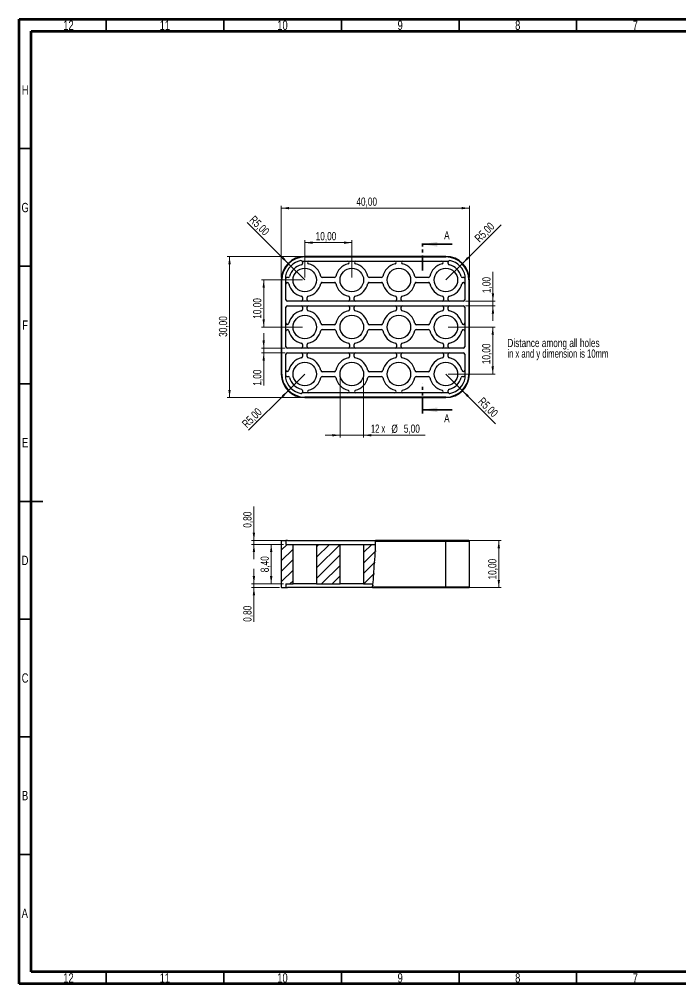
# Model space of a CAD drawing. Header units: millimetres. Extents: x 15 to 589, y 5 to 415.
# Drawn here: x 15 to 296.3, y 5 to 415 of the extents above; entities that cross this region are included whole.
import ezdxf

# ---------------------------------------------------------------- set-up
doc = ezdxf.new("R2010")
doc.units = ezdxf.units.MM
doc.linetypes.add('PHANTOM', pattern=[12.7, 6.35, -1.27, 1.27, -1.27, 1.27, -1.27])
doc.styles.add('SLDTEXTSTYLE0', font='TXT', dxfattribs={"width": 0.75})
doc.styles.add('SLDTEXTSTYLE1', font='TXT', dxfattribs={"width": 0.696429})
doc.styles.add('SLDTEXTSTYLE4', font='TXT', dxfattribs={"width": 0.6875})
doc.dimstyles.new('SLDDIMSTYLE0', dxfattribs={"dimtxt": 3.5, "dimasz": 3.302, "dimexe": 0, "dimexo": 0.0625, "dimgap": 0.875, "dimtad": 1, "dimlfac": 0.5, "dimrnd": 1e-09, "dimzin": 12, "dimdsep": 46, "dimtxsty": 'SLDTEXTSTYLE0', "dimsah": 1, "dimcen": 0.09, "dimadec": 0, "dimazin": 3, "dimtfac": 1, "dimtofl": 0, "dimtmove": 0, "dimatfit": 3, "dimfxl": 0, "dimfrac": 2, "dimtolj": 1, "dimtzin": 12, "dimarcsym": 0})
doc.dimstyles.new('SLDDIMSTYLE1', dxfattribs={"dimtxt": 3.5, "dimasz": 3.302, "dimexe": 0, "dimexo": 0.0625, "dimgap": 0.875, "dimtad": 1, "dimlfac": 0.5, "dimrnd": 1e-09, "dimzin": 12, "dimdsep": 46, "dimtxsty": 'SLDTEXTSTYLE0', "dimsah": 1, "dimcen": 0, "dimadec": 0, "dimazin": 3, "dimtfac": 1, "dimtofl": 0, "dimtmove": 0, "dimatfit": 3, "dimfxl": 0, "dimfrac": 2, "dimtolj": 1, "dimtzin": 12, "dimarcsym": 0})
doc.dimstyles.new('SLDDIMSTYLE2', dxfattribs={"dimtxt": 3.5, "dimasz": 3.302, "dimexe": 0, "dimexo": 0.0625, "dimgap": 0.875, "dimtad": 1, "dimlfac": 0.5, "dimrnd": 1e-09, "dimzin": 12, "dimdsep": 46, "dimtxsty": 'SLDTEXTSTYLE0', "dimsah": 1, "dimcen": 0.09, "dimadec": 0, "dimazin": 3, "dimtfac": 1, "dimtmove": 0, "dimatfit": 0, "dimfxl": 0, "dimfrac": 2, "dimtolj": 1, "dimtzin": 12, "dimarcsym": 0})
doc.dimstyles.new('SLDDIMSTYLE3', dxfattribs={"dimtxt": 3.5, "dimasz": 3.302, "dimexe": 0, "dimexo": 0.0625, "dimgap": 0.875, "dimtad": 1, "dimlfac": 0.5, "dimrnd": 1e-09, "dimdsep": 46, "dimtxsty": 'SLDTEXTSTYLE0', "dimsah": 1, "dimcen": 0.09, "dimadec": 0, "dimazin": 2, "dimtfac": 1, "dimtmove": 0, "dimatfit": 0, "dimfxl": 0, "dimfrac": 2, "dimtolj": 1, "dimtzin": 12, "dimarcsym": 0})

# ---------------------------------------------------------------- blocks, each defined once
blk = doc.blocks.new('SW_NOTE_0')
at = {"color": 0, "linetype": 'Continuous', "lineweight": 0, "char_height": 3.5, "attachment_point": 1}
for s, insert, style in [('Distance among all holes', (0, 4.51), 'SLDTEXTSTYLE0'), ('in x and y dimension is 10mm', (0, -0.01), 'SLDTEXTSTYLE1')]:
    blk.add_mtext(s, dxfattribs=dict(at, insert=insert, style=style))
blk = doc.blocks.new('_D')
at = {"color": 7, "linetype": 'Continuous', "lineweight": 0}
for p, q in [((126.4, 305.17), (126.4, 335.71)), ((126.4, 334.71), (206.4, 334.71)), ((206.4, 305.17), (206.4, 335.71))]:
    blk.add_line(p, q, dxfattribs=at)
at = {"color": 7, "linetype": 'Continuous', "lineweight": 18}
for points in [[(126.4, 334.71), (129.71, 334.2), (129.71, 335.21)], [(206.4, 334.71), (203.1, 335.21), (203.1, 334.2)]]:
    blk.add_solid(points, dxfattribs=at)
at = {"color": 7, "linetype": 'Continuous', "lineweight": 18, "insert": (158.34, 339.22), "char_height": 3.5, "attachment_point": 1, "style": 'SLDTEXTSTYLE0'}
blk.add_mtext('40,00', dxfattribs=at)
blk = doc.blocks.new('_D_1')
at = {"color": 7, "linetype": 'Continuous', "lineweight": 0}
for p, q in [((135.4, 314.17), (103.4, 314.17)), ((104.4, 314.17), (104.4, 254.17)), ((135.4, 254.17), (103.4, 254.17))]:
    blk.add_line(p, q, dxfattribs=at)
at = {"color": 7, "linetype": 'Continuous', "lineweight": 18}
for points in [[(104.4, 314.17), (103.9, 310.87), (104.91, 310.87)], [(104.4, 254.17), (104.91, 257.47), (103.9, 257.47)]]:
    blk.add_solid(points, dxfattribs=at)
at = {"color": 7, "linetype": 'Continuous', "lineweight": 18, "insert": (99.89, 280), "char_height": 3.5, "attachment_point": 1, "rotation": 90, "style": 'SLDTEXTSTYLE0'}
blk.add_mtext('30,00', dxfattribs=at)
blk = doc.blocks.new('_D_2')
at = {"color": 7, "linetype": 'Continuous', "lineweight": 0}
for q in [(219.85, 327.61), (196.4, 304.17)]:
    blk.add_line((203.48, 311.24), q, dxfattribs=at)
at = {"color": 7, "linetype": 'Continuous', "lineweight": 18}
blk.add_solid([(203.48, 311.24), (206.17, 313.21), (205.45, 313.93)], dxfattribs=at)
at = {"color": 7, "linetype": 'Continuous', "lineweight": 18, "insert": (208.27, 322.39), "char_height": 3.5, "attachment_point": 1, "rotation": 45, "style": 'SLDTEXTSTYLE0'}
blk.add_mtext('R5,00', dxfattribs=at)
blk = doc.blocks.new('_D_3')
at = {"color": 7, "linetype": 'Continuous', "lineweight": 0}
for q in [(196.4, 264.17), (217.52, 243.05)]:
    blk.add_line((203.48, 257.1), q, dxfattribs=at)
at = {"color": 7, "linetype": 'Continuous', "lineweight": 18}
blk.add_solid([(203.48, 257.1), (205.45, 254.4), (206.17, 255.12)], dxfattribs=at)
at = {"color": 7, "linetype": 'Continuous', "lineweight": 18, "insert": (212.3, 254.63), "char_height": 3.5, "attachment_point": 1, "rotation": 315, "style": 'SLDTEXTSTYLE0'}
blk.add_mtext('R5,00', dxfattribs=at)
blk = doc.blocks.new('_D_4')
at = {"color": 7, "linetype": 'Continuous', "lineweight": 0}
for q in [(136.4, 264.17), (112.54, 240.31)]:
    blk.add_line((129.33, 257.1), q, dxfattribs=at)
at = {"color": 7, "linetype": 'Continuous', "lineweight": 18}
blk.add_solid([(129.33, 257.1), (126.64, 255.12), (127.36, 254.4)], dxfattribs=at)
at = {"color": 7, "linetype": 'Continuous', "lineweight": 18, "insert": (109.36, 243.49), "char_height": 3.5, "attachment_point": 1, "rotation": 45, "style": 'SLDTEXTSTYLE0'}
blk.add_mtext('R5,00', dxfattribs=at)
blk = doc.blocks.new('_D_5')
at = {"color": 7, "linetype": 'Continuous', "lineweight": 0}
for q in [(111.89, 328.68), (136.4, 304.17)]:
    blk.add_line((129.33, 311.24), q, dxfattribs=at)
at = {"color": 7, "linetype": 'Continuous', "lineweight": 18}
blk.add_solid([(129.33, 311.24), (127.36, 313.93), (126.64, 313.21)], dxfattribs=at)
at = {"color": 7, "linetype": 'Continuous', "lineweight": 18, "insert": (115.07, 331.87), "char_height": 3.5, "attachment_point": 1, "rotation": 315, "style": 'SLDTEXTSTYLE0'}
blk.add_mtext('R5,00', dxfattribs=at)
blk = doc.blocks.new('_D_6')
at = {"color": 7, "linetype": 'Continuous', "lineweight": 0}
for p, q in [((136.4, 305.17), (136.4, 321.04)), ((136.4, 320.04), (156.4, 320.04)), ((156.4, 305.17), (156.4, 321.04))]:
    blk.add_line(p, q, dxfattribs=at)
at = {"color": 7, "linetype": 'Continuous', "lineweight": 18}
for points in [[(136.4, 320.04), (139.71, 319.53), (139.71, 320.55)], [(156.4, 320.04), (153.1, 320.55), (153.1, 319.53)]]:
    blk.add_solid(points, dxfattribs=at)
at = {"color": 7, "linetype": 'Continuous', "lineweight": 18, "insert": (141.03, 324.55), "char_height": 3.5, "attachment_point": 1, "style": 'SLDTEXTSTYLE0'}
blk.add_mtext('10,00', dxfattribs=at)
blk = doc.blocks.new('_D_7')
at = {"color": 7, "linetype": 'Continuous', "lineweight": 0}
for p, q in [((135.4, 304.17), (117.93, 304.17)), ((118.93, 304.17), (118.93, 284.17)), ((135.4, 284.17), (117.93, 284.17))]:
    blk.add_line(p, q, dxfattribs=at)
at = {"color": 7, "linetype": 'Continuous', "lineweight": 18}
for points in [[(118.93, 304.17), (118.43, 300.87), (119.44, 300.87)], [(118.93, 284.17), (119.44, 287.47), (118.43, 287.47)]]:
    blk.add_solid(points, dxfattribs=at)
at = {"color": 7, "linetype": 'Continuous', "lineweight": 18, "insert": (114.42, 287.68), "char_height": 3.5, "attachment_point": 1, "rotation": 90, "style": 'SLDTEXTSTYLE0'}
blk.add_mtext('10,00', dxfattribs=at)
blk = doc.blocks.new('_D_8')
at = {"color": 7, "linetype": 'Continuous', "lineweight": 0}
for p, q in [((197.4, 284.17), (217.33, 284.17)), ((216.33, 284.17), (216.33, 264.17)), ((197.4, 264.17), (217.33, 264.17))]:
    blk.add_line(p, q, dxfattribs=at)
at = {"color": 7, "linetype": 'Continuous', "lineweight": 18}
for points in [[(216.33, 284.17), (215.82, 280.87), (216.84, 280.87)], [(216.33, 264.17), (216.84, 267.47), (215.82, 267.47)]]:
    blk.add_solid(points, dxfattribs=at)
at = {"color": 7, "linetype": 'Continuous', "lineweight": 18, "insert": (211.82, 268.37), "char_height": 3.5, "attachment_point": 1, "rotation": 90, "style": 'SLDTEXTSTYLE0'}
blk.add_mtext('10,00', dxfattribs=at)
blk = doc.blocks.new('_D_9')
at = {"color": 7, "linetype": 'Continuous', "lineweight": 0}
for p, q in [((216.4, 295.17), (216.4, 307.66)), ((204.8, 295.17), (217.4, 295.17)), ((204.8, 293.17), (217.4, 293.17)), ((216.4, 295.17), (216.4, 293.17)), ((216.4, 293.17), (216.4, 286.82))]:
    blk.add_line(p, q, dxfattribs=at)
at = {"color": 7, "linetype": 'Continuous', "lineweight": 18}
for points in [[(216.4, 295.17), (216.91, 298.47), (215.9, 298.47)], [(216.4, 293.17), (215.9, 289.87), (216.91, 289.87)]]:
    blk.add_solid(points, dxfattribs=at)
at = {"color": 7, "linetype": 'Continuous', "lineweight": 18, "insert": (211.89, 298.61), "char_height": 3.5, "attachment_point": 1, "rotation": 90, "style": 'SLDTEXTSTYLE0'}
blk.add_mtext('1,00', dxfattribs=at)
blk = doc.blocks.new('_D_10')
at = {"color": 7, "linetype": 'Continuous', "lineweight": 0}
for p, q in [((151.4, 263.17), (151.4, 237.17)), ((161.4, 263.17), (161.4, 237.17)), ((151.4, 238.17), (145.05, 238.17)), ((151.4, 238.17), (161.4, 238.17)), ((161.4, 238.17), (187.57, 238.17))]:
    blk.add_line(p, q, dxfattribs=at)
at = {"color": 7, "linetype": 'Continuous', "lineweight": 18}
for points in [[(151.4, 238.17), (148.1, 238.68), (148.1, 237.66)], [(161.4, 238.17), (164.71, 237.66), (164.71, 238.68)]]:
    blk.add_solid(points, dxfattribs=at)
at = {"color": 7, "linetype": 'Continuous', "lineweight": 18, "char_height": 3.5, "attachment_point": 1}
for s, insert, style in [('12 x', (164.53, 242.73), 'SLDTEXTSTYLE4'), ('%%c', (173.24, 242.68), 'SLDTEXTSTYLE0'), ('5,00', (178.52, 242.73), 'SLDTEXTSTYLE0')]:
    blk.add_mtext(s, dxfattribs=dict(at, insert=insert, style=style))
blk = doc.blocks.new('_D_11')
at = {"color": 7, "linetype": 'Continuous', "lineweight": 0}
for p, q in [((118.93, 275.17), (118.93, 281.52)), ((128, 275.17), (117.93, 275.17)), ((118.93, 275.17), (118.93, 273.17)), ((128, 273.17), (117.93, 273.17)), ((118.93, 273.17), (118.93, 259.25))]:
    blk.add_line(p, q, dxfattribs=at)
at = {"color": 7, "linetype": 'Continuous', "lineweight": 18}
for points in [[(118.93, 275.17), (119.44, 278.47), (118.43, 278.47)], [(118.93, 273.17), (118.43, 269.87), (119.44, 269.87)]]:
    blk.add_solid(points, dxfattribs=at)
at = {"color": 7, "linetype": 'Continuous', "lineweight": 18, "insert": (114.42, 259.25), "char_height": 3.5, "attachment_point": 1, "rotation": 90, "style": 'SLDTEXTSTYLE0'}
blk.add_mtext('1,00', dxfattribs=at)
blk = doc.blocks.new('_D_12')
at = {"color": 7, "linetype": 'Continuous', "lineweight": 0}
for p, q in [((197.4, 193.39), (219.9, 193.39)), ((218.9, 193.39), (218.9, 173.39)), ((197.4, 173.39), (219.9, 173.39))]:
    blk.add_line(p, q, dxfattribs=at)
at = {"color": 7, "linetype": 'Continuous', "lineweight": 18}
for points in [[(218.9, 193.39), (218.39, 190.09), (219.41, 190.09)], [(218.9, 173.39), (219.41, 176.69), (218.39, 176.69)]]:
    blk.add_solid(points, dxfattribs=at)
at = {"color": 7, "linetype": 'Continuous', "lineweight": 18, "insert": (214.39, 176.85), "char_height": 3.5, "attachment_point": 1, "rotation": 90, "style": 'SLDTEXTSTYLE0'}
blk.add_mtext('10,00', dxfattribs=at)
blk = doc.blocks.new('_D_13')
at = {"color": 7, "linetype": 'Continuous', "lineweight": 0}
for p, q in [((127.4, 191.79), (121.12, 191.79)), ((122.12, 191.79), (122.12, 174.99)), ((127.4, 174.99), (121.12, 174.99))]:
    blk.add_line(p, q, dxfattribs=at)
at = {"color": 7, "linetype": 'Continuous', "lineweight": 18}
for points in [[(122.12, 191.79), (121.61, 188.49), (122.63, 188.49)], [(122.12, 174.99), (122.63, 178.29), (121.61, 178.29)]]:
    blk.add_solid(points, dxfattribs=at)
at = {"color": 7, "linetype": 'Continuous', "lineweight": 18, "insert": (117.61, 179.91), "char_height": 3.5, "attachment_point": 1, "rotation": 90, "style": 'SLDTEXTSTYLE0'}
blk.add_mtext('8,40', dxfattribs=at)
blk = doc.blocks.new('_D_14')
at = {"color": 7, "linetype": 'Continuous', "lineweight": 0}
for p, q in [((114.76, 193.39), (114.76, 207.92)), ((127.4, 193.39), (113.76, 193.39)), ((114.76, 193.39), (114.76, 191.79)), ((127.4, 191.79), (113.76, 191.79)), ((114.76, 191.79), (114.76, 185.44))]:
    blk.add_line(p, q, dxfattribs=at)
at = {"color": 7, "linetype": 'Continuous', "lineweight": 18}
for points in [[(114.76, 193.39), (115.27, 196.69), (114.26, 196.69)], [(114.76, 191.79), (114.26, 188.49), (115.27, 188.49)]]:
    blk.add_solid(points, dxfattribs=at)
at = {"color": 7, "linetype": 'Continuous', "lineweight": 18, "insert": (110.25, 198.86), "char_height": 3.5, "attachment_point": 1, "rotation": 90, "style": 'SLDTEXTSTYLE0'}
blk.add_mtext('0,80', dxfattribs=at)
blk = doc.blocks.new('_D_15')
at = {"color": 7, "linetype": 'Continuous', "lineweight": 0}
for p, q in [((114.76, 174.99), (114.76, 181.34)), ((127.4, 174.99), (113.76, 174.99)), ((125.6, 173.39), (113.76, 173.39)), ((114.76, 174.99), (114.76, 173.39)), ((114.76, 173.39), (114.76, 158.86))]:
    blk.add_line(p, q, dxfattribs=at)
at = {"color": 7, "linetype": 'Continuous', "lineweight": 18}
for points in [[(114.76, 174.99), (115.27, 178.29), (114.26, 178.29)], [(114.76, 173.39), (114.26, 170.09), (115.27, 170.09)]]:
    blk.add_solid(points, dxfattribs=at)
at = {"color": 7, "linetype": 'Continuous', "lineweight": 18, "insert": (110.25, 158.86), "char_height": 3.5, "attachment_point": 1, "rotation": 90, "style": 'SLDTEXTSTYLE0'}
blk.add_mtext('0,80', dxfattribs=at)

msp = doc.modelspace()

# ---------------------------------------------------------------- hatches: boundary and pattern name
at = {"linetype": 'Continuous', "lineweight": 18}
h = msp.add_hatch(dxfattribs=at)
h.set_pattern_fill('ANSI31', style=0)
edge = h.paths.add_edge_path(flags=0)
edge.add_arc((126.604, 173.59), 0.2, 180, 270)
edge.add_line((126.604, 173.39), (128.404, 173.39))
edge.add_line((128.404, 173.39), (128.404, 174.99))
edge.add_line((128.404, 174.99), (131.404, 174.99))
edge.add_line((131.404, 174.99), (131.404, 191.79))
edge.add_line((131.404, 191.79), (128.404, 191.79))
edge.add_line((128.404, 191.79), (128.404, 193.39))
edge.add_line((128.404, 193.39), (126.604, 193.39))
edge.add_arc((126.604, 193.19), 0.2, 90, 180)
edge.add_line((126.404, 193.19), (126.404, 173.59))
h = msp.add_hatch(dxfattribs=at)
h.set_pattern_fill('ANSI31', style=0)
edge = h.paths.add_edge_path(flags=0)
edge.add_spline(control_points=[(166.527, 193.19), (166.526, 193.213), (166.526, 193.235), (166.525, 193.256), (166.525, 193.277), (166.524, 193.298), (166.524, 193.315), (166.524, 193.333), (166.523, 193.348), (166.523, 193.36), (166.523, 193.372), (166.523, 193.38), (166.522, 193.385), (166.522, 193.388), (166.522, 193.39), (166.522, 193.39)], knot_values=[0, 0, 0, 0, 0.0000336, 0.0000336, 0.0000336, 0.0000672, 0.0000672, 0.0000672, 0.0001008, 0.0001008, 0.0001008, 0.0001344, 0.0001344, 0.0001344, 0.0001562, 0.0001562, 0.0001562, 0.0001562], weights=[1, 1, 1, 1, 1, 1, 1, 1, 1, 1, 1, 1, 1, 1, 1, 1], degree=3, periodic=0)
edge.add_line((166.522, 193.39), (166.522, 193.39))
edge.add_spline(control_points=[(166.522, 193.39), (166.589, 190.696), (166.349, 187.593), (166.105, 184.39)], knot_values=[0.2064139, 0.2064139, 0.2064139, 0.2064139, 0.2546701, 0.2546701, 0.2546701, 0.2546701], weights=[1, 1, 1, 1], degree=3, periodic=0)
edge.add_line((166.105, 184.39), (166.105, 184.39))
edge.add_spline(control_points=[(166.105, 184.39), (166.302, 186.976), (166.496, 189.497), (166.529, 191.79)], knot_values=[0.7453299, 0.7453299, 0.7453299, 0.7453299, 0.7842913, 0.7842913, 0.7842913, 0.7842913], weights=[1, 1, 1, 1], degree=3, periodic=0)
edge.add_line((166.529, 191.79), (166.529, 191.79))
edge.add_spline(control_points=[(166.529, 191.79), (166.489, 188.947), (165.972, 183.246), (165.634, 177.416), (165.409, 174.99)], knot_values=[0.2157087, 0.2157087, 0.2157087, 0.2157087, 0.2640158, 0.3019508, 0.3019508, 0.3019508, 0.3019508], weights=[1, 1, 1, 1, 1], degree=3, periodic=0)
edge.add_spline(control_points=[(165.409, 174.99), (165.631, 177.375), (165.778, 179.893), (165.957, 182.39)], knot_values=[0.6980492, 0.6980492, 0.6980492, 0.6980492, 0.7353374, 0.7353374, 0.7353374, 0.7353374], weights=[1, 1, 1, 1], degree=3, periodic=0)
edge.add_spline(control_points=[(165.957, 182.39), (165.737, 179.327), (165.566, 176.231), (165.246, 173.39)], knot_values=[0.2646626, 0.2646626, 0.2646626, 0.2646626, 0.3104084, 0.3104084, 0.3104084, 0.3104084], weights=[1, 1, 1, 1], degree=3, periodic=0)
edge.add_line((165.246, 173.39), (165.246, 173.39))
edge.add_spline(control_points=[(165.246, 173.39), (165.246, 173.39), (165.246, 173.394), (165.247, 173.401), (165.248, 173.409), (165.249, 173.42), (165.251, 173.433), (165.252, 173.447), (165.254, 173.464), (165.256, 173.483), (165.258, 173.502), (165.261, 173.523), (165.263, 173.545), (165.265, 173.56), (165.266, 173.575), (165.268, 173.59)], knot_values=[0, 0, 0, 0, 0.0000334, 0.0000334, 0.0000334, 0.0000668, 0.0000668, 0.0000668, 0.0001003, 0.0001003, 0.0001003, 0.0001341, 0.0001341, 0.0001341, 0.0001567, 0.0001567, 0.0001567, 0.0001567], weights=[1, 1, 1, 1, 1, 1, 1, 1, 1, 1, 1, 1, 1, 1, 1, 1], degree=3, periodic=0)
edge.add_spline(control_points=[(165.268, 173.59), (165.578, 176.416), (165.958, 183.307), (166.587, 190.017), (166.527, 193.19)], knot_values=[0.6906629, 0.6906629, 0.6906629, 0.6906629, 0.7359842, 0.7923964, 0.7923964, 0.7923964, 0.7923964], weights=[1, 1, 1, 1, 1], degree=3, periodic=0)
h = msp.add_hatch(dxfattribs=at)
h.set_pattern_fill('ANSI31', style=0)
h.paths.add_polyline_path([(141.404, 191.79), (141.404, 174.99), (151.404, 174.99), (151.404, 191.79)], flags=0)
h = msp.add_hatch(dxfattribs=at)
h.set_pattern_fill('ANSI31', style=0)
edge = h.paths.add_edge_path(flags=0)
edge.add_line((161.404, 191.79), (161.404, 174.99))
edge.add_line((161.404, 174.99), (165.409, 174.99))
edge.add_spline(control_points=[(165.409, 174.99), (165.634, 177.416), (165.972, 183.246), (166.489, 188.947), (166.529, 191.79)], knot_values=[0.6980492, 0.6980492, 0.6980492, 0.6980492, 0.7359842, 0.7842913, 0.7842913, 0.7842913, 0.7842913], weights=[1, 1, 1, 1, 1], degree=3, periodic=0)
edge.add_line((166.529, 191.79), (161.404, 191.79))

# ---------------------------------------------------------------- linework, layer by layer
at = {"color": 7, "linetype": 'Continuous', "lineweight": 70}
for p, q in [((15, 5), (15, 415)), ((15, 415), (589, 415)), ((20, 10), (20, 410)), ((20, 410), (584, 410)), ((584, 10), (20, 10)), ((589, 5), (15, 5))]:
    msp.add_line(p, q, dxfattribs=at)
at = {"color": 7, "linetype": 'Continuous', "lineweight": 35}
for p, q in [((52, 410), (52, 415)), ((102, 410), (102, 415)), ((152, 410), (152, 415)), ((202, 410), (202, 415)), ((252, 410), (252, 415)), ((20, 360), (15, 360)), ((199.104, 319.368), (186.404, 319.368)), ((20, 310), (15, 310)), ((20, 260), (15, 260)), ((199.104, 248.968), (186.404, 248.968)), ((15, 210), (25, 210)), ((20, 210), (15, 210)), ((20, 160), (15, 160)), ((20, 110), (15, 110)), ((20, 60), (15, 60)), ((52, 10), (52, 5)), ((102, 10), (102, 5)), ((152, 10), (152, 5)), ((202, 10), (202, 5)), ((252, 10), (252, 5))]:
    msp.add_line(p, q, dxfattribs=at)
at = {"color": 7, "linetype": 'PHANTOM', "lineweight": 35}
for p, q in [((186.404, 308.255), (186.404, 320.955)), ((186.404, 247.38), (186.404, 260.087))]:
    msp.add_line(p, q, dxfattribs=at)
at = {"color": 7, "linetype": 'Continuous', "lineweight": 25}
for p, q in [((135.28, 312.168), (197.529, 312.168)), ((135.404, 311.802), (135.404, 311.188)), ((136.404, 314.168), (136.404, 313.968)), ((196.404, 314.168), (136.404, 314.168)), ((136.404, 313.968), (196.404, 313.968)), ((196.404, 314.168), (196.404, 313.968)), ((197.404, 311.188), (197.404, 311.802)), ((126.404, 304.168), (126.604, 304.168)), ((126.404, 304.168), (126.404, 264.168)), ((126.604, 264.168), (126.604, 304.168)), ((128.404, 295.768), (128.404, 305.292)), ((129.384, 305.168), (128.77, 305.168)), ((148.974, 305.168), (143.834, 305.168)), ((168.974, 305.168), (163.834, 305.168)), ((188.974, 305.168), (183.834, 305.168)), ((204.038, 305.168), (203.424, 305.168)), ((204.404, 305.292), (204.404, 295.768)), ((206.204, 304.168), (206.204, 264.168)), ((206.204, 304.168), (206.404, 304.168)), ((206.404, 264.168), (206.404, 304.168)), ((143.834, 303.168), (148.974, 303.168)), ((163.834, 303.168), (168.974, 303.168)), ((183.834, 303.168), (188.974, 303.168)), ((135.404, 296.738), (135.404, 295.768)), ((137.404, 295.768), (137.404, 296.738)), ((155.404, 296.738), (155.404, 295.768)), ((157.404, 295.768), (157.404, 296.738)), ((175.404, 296.738), (175.404, 295.768)), ((177.404, 295.768), (177.404, 296.738)), ((195.404, 296.738), (195.404, 295.768)), ((197.404, 295.768), (197.404, 296.738)), ((128.404, 275.768), (128.404, 292.568)), ((203.804, 295.168), (129.004, 295.168)), ((129.004, 293.168), (203.804, 293.168)), ((135.404, 292.568), (135.404, 291.598)), ((137.404, 291.598), (137.404, 292.568)), ((155.404, 292.568), (155.404, 291.598)), ((157.404, 291.598), (157.404, 292.568)), ((175.404, 292.568), (175.404, 291.598)), ((177.404, 291.598), (177.404, 292.568)), ((195.404, 292.568), (195.404, 291.598)), ((197.404, 291.598), (197.404, 292.568)), ((204.404, 292.568), (204.404, 275.768)), ((148.974, 285.168), (143.834, 285.168)), ((143.834, 283.168), (148.974, 283.168)), ((168.974, 285.168), (163.834, 285.168)), ((163.834, 283.168), (168.974, 283.168)), ((188.974, 285.168), (183.834, 285.168)), ((183.834, 283.168), (188.974, 283.168)), ((203.804, 275.168), (129.004, 275.168)), ((135.404, 276.738), (135.404, 275.768)), ((137.404, 275.768), (137.404, 276.738)), ((155.404, 276.738), (155.404, 275.768)), ((157.404, 275.768), (157.404, 276.738)), ((175.404, 276.738), (175.404, 275.768)), ((177.404, 275.768), (177.404, 276.738)), ((195.404, 276.738), (195.404, 275.768)), ((197.404, 275.768), (197.404, 276.738)), ((128.404, 263.043), (128.404, 272.568)), ((129.004, 273.168), (203.804, 273.168)), ((135.404, 272.568), (135.404, 271.598)), ((137.404, 271.598), (137.404, 272.568)), ((155.404, 272.568), (155.404, 271.598)), ((157.404, 271.598), (157.404, 272.568)), ((175.404, 272.568), (175.404, 271.598)), ((177.404, 271.598), (177.404, 272.568)), ((195.404, 272.568), (195.404, 271.598)), ((197.404, 271.598), (197.404, 272.568)), ((204.404, 272.568), (204.404, 263.043)), ((126.404, 264.168), (126.604, 264.168)), ((128.77, 263.168), (129.384, 263.168)), ((148.974, 265.168), (143.834, 265.168)), ((143.834, 263.168), (148.974, 263.168)), ((168.974, 265.168), (163.834, 265.168)), ((163.834, 263.168), (168.974, 263.168)), ((188.974, 265.168), (183.834, 265.168)), ((183.834, 263.168), (188.974, 263.168)), ((203.424, 263.168), (204.038, 263.168)), ((206.404, 264.168), (206.204, 264.168)), ((197.529, 256.168), (135.28, 256.168)), ((135.404, 257.148), (135.404, 256.534)), ((136.404, 254.168), (136.404, 254.368)), ((196.404, 254.368), (136.404, 254.368)), ((196.404, 254.168), (196.404, 254.368)), ((197.404, 256.534), (197.404, 257.148)), ((136.404, 254.168), (196.404, 254.168)), ((126.404, 193.19), (126.404, 173.59)), ((126.604, 193.39), (128.404, 193.39)), ((128.404, 193.39), (128.404, 191.79)), ((129.004, 193.39), (128.404, 193.39)), ((129.004, 193.39), (166.522, 193.39)), ((196.404, 193.39), (166.522, 193.39)), ((166.527, 193.19), (196.404, 193.19)), ((196.404, 193.19), (196.404, 193.39)), ((206.204, 193.39), (196.404, 193.39)), ((196.404, 173.59), (196.404, 193.19)), ((196.404, 193.19), (206.404, 193.19)), ((206.404, 173.59), (206.404, 193.19)), ((128.404, 191.79), (131.404, 191.79)), ((131.404, 174.99), (131.404, 191.79)), ((131.404, 191.79), (136.404, 191.79)), ((136.404, 191.79), (141.404, 191.79)), ((141.404, 191.79), (141.404, 174.99)), ((141.404, 191.79), (151.404, 191.79)), ((151.404, 174.99), (151.404, 191.79)), ((151.404, 191.79), (156.404, 191.79)), ((156.404, 191.79), (161.404, 191.79)), ((161.404, 191.79), (161.404, 174.99)), ((161.404, 191.79), (166.529, 191.79)), ((126.604, 173.39), (128.404, 173.39)), ((128.404, 174.99), (128.404, 173.39)), ((128.404, 174.99), (131.404, 174.99)), ((128.404, 173.39), (129.004, 173.39)), ((165.246, 173.39), (129.004, 173.39)), ((136.404, 174.99), (131.404, 174.99)), ((141.404, 174.99), (136.404, 174.99)), ((141.404, 174.99), (151.404, 174.99)), ((156.404, 174.99), (151.404, 174.99)), ((161.404, 174.99), (156.404, 174.99)), ((161.404, 174.99), (165.409, 174.99)), ((165.246, 173.39), (196.404, 173.39)), ((196.404, 173.59), (165.268, 173.59)), ((196.404, 173.59), (196.404, 173.39)), ((206.404, 173.59), (196.404, 173.59)), ((196.404, 173.39), (206.204, 173.39))]:
    msp.add_line(p, q, dxfattribs=at)
for centre in [(136.404, 304.168), (156.404, 304.168), (176.404, 304.168), (196.404, 304.168), (136.404, 284.168), (156.404, 284.168), (176.404, 284.168), (196.404, 284.168), (136.404, 264.168), (156.404, 264.168), (176.404, 264.168), (196.404, 264.168)]:
    msp.add_circle(centre, 5, dxfattribs=at)
for centre, radius, start, end in [((136.404, 304.168), 10, 90, 180), ((136.404, 304.168), 9.8, 90, 180), ((136.404, 304.168), 8.4, 101.837, 168.163), ((134.804, 311.802), 0.6, 37.57337, 101.837), ((134.804, 311.802), 0.6, 0, 37.57337), ((138.136, 311.568), 0.6, 90, 256.82645), ((154.672, 311.568), 0.6, 283.17355, 90), ((158.136, 311.568), 0.6, 90, 256.82645), ((174.672, 311.568), 0.6, 283.17355, 90), ((178.136, 311.568), 0.6, 90, 256.82645), ((194.672, 311.568), 0.6, 283.17355, 90), ((196.404, 304.168), 10, 0, 90), ((196.404, 304.168), 9.8, 0, 90), ((198.004, 311.802), 0.6, 142.42663, 180), ((198.004, 311.802), 0.6, 78.163, 142.42663), ((196.404, 304.168), 8.4, 11.837, 78.163), ((136.404, 304.168), 6.6, 102.83959, 167.16041), ((134.804, 311.188), 0.6, 282.83959, 0), ((136.404, 304.168), 7, 12.1532, 76.82645), ((156.404, 304.168), 7, 103.17355, 167.8468), ((156.404, 304.168), 7, 12.1532, 76.82645), ((176.404, 304.168), 7, 103.17355, 167.8468), ((176.404, 304.168), 7, 12.1532, 76.82645), ((196.404, 304.168), 7, 103.17355, 167.8468), ((198.004, 311.188), 0.6, 180, 257.16041), ((196.404, 304.168), 6.6, 12.83959, 77.16041), ((128.77, 305.768), 0.6, 168.163, 232.42663), ((128.77, 305.768), 0.6, 232.42663, 270), ((129.384, 305.768), 0.6, 270, 347.16041), ((143.834, 305.768), 0.6, 192.1532, 270), ((148.974, 305.768), 0.6, 270, 347.8468), ((163.834, 305.768), 0.6, 192.1532, 270), ((168.974, 305.768), 0.6, 270, 347.8468), ((183.834, 305.768), 0.6, 192.1532, 270), ((188.974, 305.768), 0.6, 270, 347.8468), ((203.424, 305.768), 0.6, 192.83959, 270), ((204.038, 305.768), 0.6, 270, 307.57337), ((204.038, 305.768), 0.6, 307.57337, 11.837), ((129.004, 302.436), 0.6, 13.17355, 180), ((136.404, 304.168), 7, 193.17355, 257.8468), ((136.404, 304.168), 7, 282.1532, 347.8468), ((143.834, 302.568), 0.6, 90, 167.8468), ((148.974, 302.568), 0.6, 12.1532, 90), ((156.404, 304.168), 7, 192.1532, 257.8468), ((156.404, 304.168), 7, 282.1532, 347.8468), ((163.834, 302.568), 0.6, 90, 167.8468), ((168.974, 302.568), 0.6, 12.1532, 90), ((176.404, 304.168), 7, 192.1532, 257.8468), ((176.404, 304.168), 7, 282.1532, 347.8468), ((183.834, 302.568), 0.6, 90, 167.8468), ((188.974, 302.568), 0.6, 12.1532, 90), ((196.404, 304.168), 7, 192.1532, 257.8468), ((196.404, 304.168), 7, 282.1532, 346.82645), ((203.804, 302.436), 0.6, 0, 166.82645), ((129.004, 295.768), 0.6, 180, 270), ((134.804, 295.768), 0.6, 270, 0), ((134.804, 296.738), 0.6, 0, 77.8468), ((138.004, 296.738), 0.6, 102.1532, 180), ((138.004, 295.768), 0.6, 180, 270), ((154.804, 295.768), 0.6, 270, 0), ((154.804, 296.738), 0.6, 0, 77.8468), ((158.004, 296.738), 0.6, 102.1532, 180), ((158.004, 295.768), 0.6, 180, 270), ((174.804, 295.768), 0.6, 270, 0), ((174.804, 296.738), 0.6, 0, 77.8468), ((178.004, 296.738), 0.6, 102.1532, 180), ((178.004, 295.768), 0.6, 180, 270), ((194.804, 295.768), 0.6, 270, 0), ((194.804, 296.738), 0.6, 0, 77.8468), ((198.004, 296.738), 0.6, 102.1532, 180), ((198.004, 295.768), 0.6, 180, 270), ((203.804, 295.768), 0.6, 270, 0), ((129.004, 292.568), 0.6, 90, 180), ((134.804, 292.568), 0.6, 0, 90), ((134.804, 291.598), 0.6, 282.1532, 0), ((138.004, 292.568), 0.6, 90, 180), ((138.004, 291.598), 0.6, 180, 257.8468), ((154.804, 292.568), 0.6, 0, 90), ((154.804, 291.598), 0.6, 282.1532, 0), ((158.004, 292.568), 0.6, 90, 180), ((158.004, 291.598), 0.6, 180, 257.8468), ((174.804, 292.568), 0.6, 0, 90), ((174.804, 291.598), 0.6, 282.1532, 0), ((178.004, 292.568), 0.6, 90, 180), ((178.004, 291.598), 0.6, 180, 257.8468), ((194.804, 292.568), 0.6, 0, 90), ((194.804, 291.598), 0.6, 282.1532, 0), ((198.004, 292.568), 0.6, 90, 180), ((198.004, 291.598), 0.6, 180, 257.8468), ((203.804, 292.568), 0.6, 0, 90), ((136.404, 284.168), 7, 102.1532, 166.82645), ((136.404, 284.168), 7, 12.1532, 77.8468), ((156.404, 284.168), 7, 102.1532, 167.8468), ((156.404, 284.168), 7, 12.1532, 77.8468), ((176.404, 284.168), 7, 102.1532, 167.8468), ((176.404, 284.168), 7, 12.1532, 77.8468), ((196.404, 284.168), 7, 102.1532, 167.8468), ((196.404, 284.168), 7, 13.17355, 77.8468), ((129.004, 285.9), 0.6, 180, 346.82645), ((129.004, 282.436), 0.6, 13.17355, 180), ((143.834, 285.768), 0.6, 192.1532, 270), ((143.834, 282.568), 0.6, 90, 167.8468), ((148.974, 285.768), 0.6, 270, 347.8468), ((148.974, 282.568), 0.6, 12.1532, 90), ((163.834, 285.768), 0.6, 192.1532, 270), ((163.834, 282.568), 0.6, 90, 167.8468), ((168.974, 285.768), 0.6, 270, 347.8468), ((168.974, 282.568), 0.6, 12.1532, 90), ((183.834, 285.768), 0.6, 192.1532, 270), ((183.834, 282.568), 0.6, 90, 167.8468), ((188.974, 285.768), 0.6, 270, 347.8468), ((188.974, 282.568), 0.6, 12.1532, 90), ((203.804, 285.9), 0.6, 193.17355, 0), ((203.804, 282.436), 0.6, 0, 166.82645), ((136.404, 284.168), 7, 193.17355, 257.8468), ((136.404, 284.168), 7, 282.1532, 347.8468), ((156.404, 284.168), 7, 192.1532, 257.8468), ((156.404, 284.168), 7, 282.1532, 347.8468), ((176.404, 284.168), 7, 192.1532, 257.8468), ((176.404, 284.168), 7, 282.1532, 347.8468), ((196.404, 284.168), 7, 192.1532, 257.8468), ((196.404, 284.168), 7, 282.1532, 346.82645), ((129.004, 275.768), 0.6, 180, 270), ((134.804, 275.768), 0.6, 270, 0), ((134.804, 276.738), 0.6, 0, 77.8468), ((138.004, 276.738), 0.6, 102.1532, 180), ((138.004, 275.768), 0.6, 180, 270), ((154.804, 275.768), 0.6, 270, 0), ((154.804, 276.738), 0.6, 0, 77.8468), ((158.004, 276.738), 0.6, 102.1532, 180), ((158.004, 275.768), 0.6, 180, 270), ((174.804, 275.768), 0.6, 270, 0), ((174.804, 276.738), 0.6, 0, 77.8468), ((178.004, 276.738), 0.6, 102.1532, 180), ((178.004, 275.768), 0.6, 180, 270), ((194.804, 275.768), 0.6, 270, 0), ((194.804, 276.738), 0.6, 0, 77.8468), ((198.004, 276.738), 0.6, 102.1532, 180), ((198.004, 275.768), 0.6, 180, 270), ((203.804, 275.768), 0.6, 270, 0), ((129.004, 272.568), 0.6, 90, 180), ((136.404, 264.168), 7, 102.1532, 166.82645), ((134.804, 272.568), 0.6, 0, 90), ((134.804, 271.598), 0.6, 282.1532, 0), ((138.004, 272.568), 0.6, 90, 180), ((138.004, 271.598), 0.6, 180, 257.8468), ((136.404, 264.168), 7, 12.1532, 77.8468), ((156.404, 264.168), 7, 102.1532, 167.8468), ((154.804, 272.568), 0.6, 0, 90), ((154.804, 271.598), 0.6, 282.1532, 0), ((158.004, 272.568), 0.6, 90, 180), ((158.004, 271.598), 0.6, 180, 257.8468), ((156.404, 264.168), 7, 12.1532, 77.8468), ((176.404, 264.168), 7, 102.1532, 167.8468), ((174.804, 272.568), 0.6, 0, 90), ((174.804, 271.598), 0.6, 282.1532, 0), ((178.004, 272.568), 0.6, 90, 180), ((178.004, 271.598), 0.6, 180, 257.8468), ((176.404, 264.168), 7, 12.1532, 77.8468), ((196.404, 264.168), 7, 102.1532, 167.8468), ((194.804, 272.568), 0.6, 0, 90), ((194.804, 271.598), 0.6, 282.1532, 0), ((198.004, 272.568), 0.6, 90, 180), ((198.004, 271.598), 0.6, 180, 257.8468), ((196.404, 264.168), 7, 13.17355, 77.8468), ((203.804, 272.568), 0.6, 0, 90), ((136.404, 264.168), 10, 180, 270), ((136.404, 264.168), 9.8, 180, 270), ((128.77, 262.568), 0.6, 127.57337, 191.837), ((136.404, 264.168), 8.4, 191.837, 258.163), ((129.004, 265.9), 0.6, 180, 346.82645), ((128.77, 262.568), 0.6, 90, 127.57337), ((129.384, 262.568), 0.6, 12.83959, 90), ((136.404, 264.168), 6.6, 192.83959, 257.16041), ((136.404, 264.168), 7, 283.17355, 347.8468), ((143.834, 265.768), 0.6, 192.1532, 270), ((143.834, 262.568), 0.6, 90, 167.8468), ((148.974, 265.768), 0.6, 270, 347.8468), ((148.974, 262.568), 0.6, 12.1532, 90), ((156.404, 264.168), 7, 192.1532, 256.82645), ((156.404, 264.168), 7, 283.17355, 347.8468), ((163.834, 265.768), 0.6, 192.1532, 270), ((163.834, 262.568), 0.6, 90, 167.8468), ((168.974, 265.768), 0.6, 270, 347.8468), ((168.974, 262.568), 0.6, 12.1532, 90), ((176.404, 264.168), 7, 192.1532, 256.82645), ((176.404, 264.168), 7, 283.17355, 347.8468), ((183.834, 265.768), 0.6, 192.1532, 270), ((183.834, 262.568), 0.6, 90, 167.8468), ((188.974, 265.768), 0.6, 270, 347.8468), ((188.974, 262.568), 0.6, 12.1532, 90), ((196.404, 264.168), 7, 192.1532, 256.82645), ((196.404, 264.168), 10, 270, 0), ((196.404, 264.168), 9.8, 270, 0), ((196.404, 264.168), 6.6, 282.83959, 347.16041), ((196.404, 264.168), 8.4, 281.837, 348.163), ((203.424, 262.568), 0.6, 90, 167.16041), ((203.804, 265.9), 0.6, 193.17355, 0), ((204.038, 262.568), 0.6, 52.42663, 90), ((204.038, 262.568), 0.6, 348.163, 52.42663), ((134.804, 256.534), 0.6, 258.163, 322.42663), ((134.804, 257.148), 0.6, 0, 77.16041), ((134.804, 256.534), 0.6, 322.42663, 0), ((138.136, 256.768), 0.6, 103.17355, 270), ((154.672, 256.768), 0.6, 270, 76.82645), ((158.136, 256.768), 0.6, 103.17355, 270), ((174.672, 256.768), 0.6, 270, 76.82645), ((178.136, 256.768), 0.6, 103.17355, 270), ((194.672, 256.768), 0.6, 270, 76.82645), ((198.004, 257.148), 0.6, 102.83959, 180), ((198.004, 256.534), 0.6, 180, 217.57337), ((198.004, 256.534), 0.6, 217.57337, 281.837), ((126.604, 193.19), 0.2, 90, 180), ((206.204, 193.19), 0.2, 0, 90), ((126.604, 173.59), 0.2, 180, 270), ((206.204, 173.59), 0.2, 270, 0)]:
    msp.add_arc(centre, radius, start, end, dxfattribs=at)
for points, knots in [([(165.268, 173.59), (165.578, 176.416), (165.958, 183.307), (166.587, 190.017), (166.527, 193.19)], [0.69066292, 0.69066292, 0.69066292, 0.69066292, 0.73598421, 0.79239638, 0.79239638, 0.79239638, 0.79239638]), ([(166.527, 193.19), (166.526, 193.213), (166.526, 193.235), (166.525, 193.256), (166.525, 193.277), (166.524, 193.298), (166.524, 193.315), (166.524, 193.333), (166.523, 193.348), (166.523, 193.36), (166.523, 193.372), (166.523, 193.38), (166.522, 193.385), (166.522, 193.388), (166.522, 193.39), (166.522, 193.39)], [0, 0, 0, 0, 0.00003358982, 0.00003358982, 0.00003358982, 0.00006717968, 0.00006717968, 0.00006717968, 0.00010076849, 0.00010076849, 0.00010076849, 0.00013435029, 0.00013435029, 0.00013435029, 0.00015623405, 0.00015623405, 0.00015623405, 0.00015623405]), ([(165.246, 173.39), (165.246, 173.39), (165.246, 173.394), (165.247, 173.401), (165.248, 173.409), (165.249, 173.42), (165.251, 173.433), (165.252, 173.447), (165.254, 173.464), (165.256, 173.483), (165.258, 173.502), (165.261, 173.523), (165.263, 173.545), (165.265, 173.56), (165.266, 173.575), (165.268, 173.59)], [0, 0, 0, 0, 0.00003342164, 0.00003342164, 0.00003342164, 0.00006683731, 0.00006683731, 0.00006683731, 0.00010034746, 0.00010034746, 0.00010034746, 0.00013405866, 0.00013405866, 0.00013405866, 0.00015669471, 0.00015669471, 0.00015669471, 0.00015669471])]:
    msp.add_open_spline(points, degree=3, knots=knots, dxfattribs=at)
at = {"color": 7, "linetype": 'Continuous', "lineweight": 35}
for points in [[(186.404, 319.368), (192.754, 318.352), (192.754, 320.384)], [(186.404, 248.968), (192.754, 247.952), (192.754, 249.984)]]:
    msp.add_solid(points, dxfattribs=at)

# ---------------------------------------------------------------- block references
at = {"color": 7, "linetype": 'Continuous', "lineweight": 0}
msp.add_blockref('SW_NOTE_0', (222.551, 274.636), dxfattribs=at)

# ---------------------------------------------------------------- texts
at = {"color": 7, "linetype": 'Continuous', "lineweight": 0, "attachment_point": 2, "style": 'SLDTEXTSTYLE0'}
for s, insert, char_height in [('12', (35.92, 414.452), 3.9687), ('11', (76.92, 414.452), 3.9687), ('10', (126.92, 414.452), 3.9687), ('9', (176.96, 414.452), 3.969), ('8', (226.96, 414.452), 3.969), ('7', (276.96, 414.452), 3.969), ('H', (17.49, 386.952), 3.969), ('G', (17.487, 336.952), 3.969), ('F', (17.458, 286.952), 3.969), ('E', (17.508, 236.952), 3.969), ('D', (17.453, 186.952), 3.969), ('C', (17.459, 136.952), 3.969), ('B', (17.471, 86.952), 3.969), ('A', (17.34, 36.952), 3.969), ('12', (35.92, 9.452), 3.9687), ('11', (76.92, 9.452), 3.9687), ('10', (126.92, 9.452), 3.9687), ('9', (176.96, 9.452), 3.969), ('8', (226.96, 9.452), 3.969), ('7', (276.96, 9.452), 3.969)]:
    msp.add_mtext(s, dxfattribs=dict(at, insert=insert, char_height=char_height))
at = {"color": 7, "linetype": 'Continuous', "char_height": 3.5, "attachment_point": 1, "style": 'SLDTEXTSTYLE0'}
for insert in [(195.652, 324.925), (195.652, 247.117)]:
    msp.add_mtext('A', dxfattribs=dict(at, insert=insert))

# ---------------------------------------------------------------- dimensions: what is measured, and where the dimension line sits
at = {"color": 7, "linetype": 'Continuous', "lineweight": 18}
for base, p1, p2, angle, dimstyle, picture, middle in [((206.404, 334.706), (126.404, 304.168), (206.404, 304.168), 0, 'SLDDIMSTYLE0', '_D', (164.161, 334.706)), ((156.404, 320.039), (136.404, 304.168), (156.404, 304.168), 0, 'SLDDIMSTYLE0', '_D_6', (146.85, 320.039)), ((104.404, 254.168), (136.404, 314.168), (136.404, 254.168), 90, 'SLDDIMSTYLE0', '_D_1', (104.404, 285.821)), ((216.404, 293.168), (203.804, 295.168), (203.804, 293.168), 90, 'SLDDIMSTYLE2', '_D_9', (216.404, 303.137)), ((118.934, 284.168), (136.404, 304.168), (136.404, 284.168), 90, 'SLDDIMSTYLE0', '_D_7', (118.934, 293.496)), ((216.328, 264.168), (196.404, 284.168), (196.404, 264.168), 90, 'SLDDIMSTYLE0', '_D_8', (216.328, 274.192)), ((118.934, 273.168), (129.004, 275.168), (129.004, 273.168), 90, 'SLDDIMSTYLE2', '_D_11', (118.934, 263.772)), ((114.763, 191.79), (128.404, 193.39), (128.404, 191.79), 90, 'SLDDIMSTYLE3', '_D_14', (114.763, 203.39)), ((218.897, 173.39), (196.404, 193.39), (196.404, 173.39), 90, 'SLDDIMSTYLE0', '_D_12', (218.897, 182.668)), ((122.119, 174.99), (128.404, 191.79), (128.404, 174.99), 90, 'SLDDIMSTYLE0', '_D_13', (122.119, 184.435)), ((114.763, 173.39), (128.404, 174.99), (126.604, 173.39), 90, 'SLDDIMSTYLE3', '_D_15', (114.763, 163.39))]:
    dim = msp.add_linear_dim(base=base, p1=p1, p2=p2, angle=angle, dimstyle=dimstyle, dxfattribs=at)
    dim.commit()
    dim.dimension.update_dxf_attribs({"geometry": picture, "text_midpoint": middle, "dimtype": 160})
for center, mpoint, picture, middle in [((136.404, 304.168), (129.333, 311.239), '_D_5', (115.996, 324.576)), ((196.404, 304.168), (203.475, 311.239), '_D_2', (215.747, 323.511)), ((136.404, 264.168), (129.333, 257.097), '_D_4', (116.648, 244.412)), ((196.404, 264.168), (203.475, 257.097), '_D_3', (213.434, 247.138))]:
    dim = msp.add_radius_dim(center=center, mpoint=mpoint, dimstyle='SLDDIMSTYLE1', dxfattribs=at)
    dim.commit()
    dim.dimension.update_dxf_attribs({"geometry": picture, "text_midpoint": middle, "dimtype": 164})
dim = msp.add_linear_dim(base=(161.404, 238.168), p1=(151.404, 264.168), p2=(161.404, 264.168), text='12 x%%c<>', dimstyle='SLDDIMSTYLE2', dxfattribs=at)
dim.commit()
dim.dimension.update_dxf_attribs({"geometry": '_D_10', "text_midpoint": (176.053, 238.168), "dimtype": 160})

doc.saveas('drawing.dxf')
